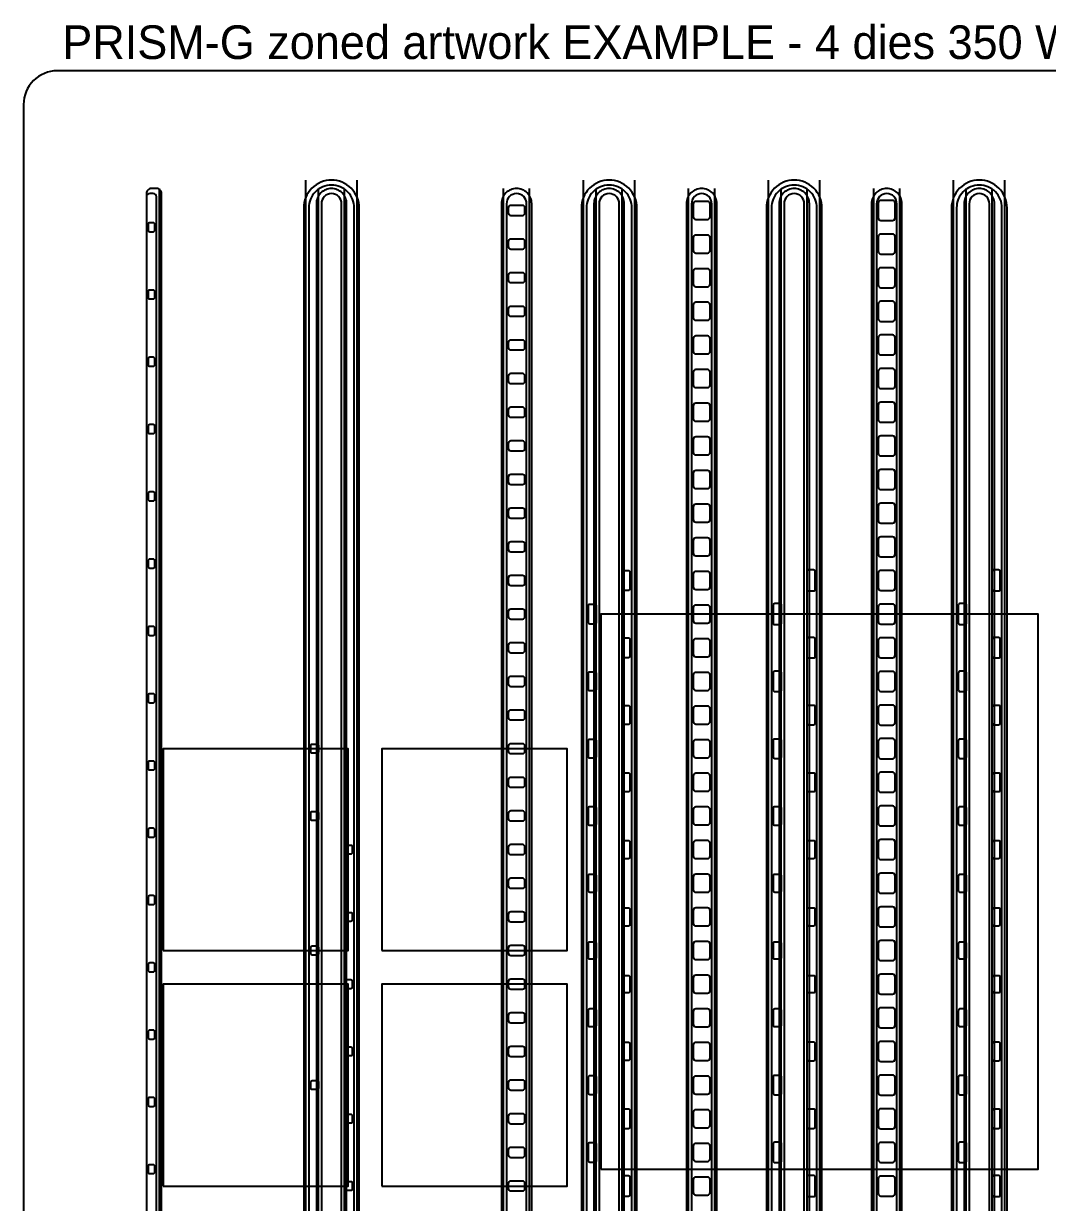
# Model space of a CAD drawing. Header units: millimetres. Extents: x -62 to 62, y -67 to 70.
# Drawn here: x -62.3 to -1.4, y 0 to 70.1 of the extents above; entities that cross this region are included whole.
import ezdxf

# ---------------------------------------------------------------- set-up
doc = ezdxf.new("R2010")
doc.units = ezdxf.units.MM
for name, color, linetype in [('LAND_GROOVE_BOTH_FACES', 2, 'Continuous'), ('LAND_RECESS_TOP', 3, 'Continuous'), ('LAND_WINDOW_THRU', 4, 'Continuous'), ('MASK_NO_FILLER', 30, 'Continuous'), ('OUTLINE_BOTH', 7, 'Continuous'), ('REF', 8, 'Continuous'), ('WEB_ORIFICE_INLET', 1, 'Continuous'), ('WEB_ORIFICE_OUTLET', 5, 'Continuous')]:
    doc.layers.add(name, color=color, linetype=linetype)

msp = doc.modelspace()

# ---------------------------------------------------------------- linework, layer by layer
at = {"layer": 'LAND_GROOVE_BOTH_FACES'}
for p, q in [((-54.225, -60.3), (-54.225, 60.3)), ((-45.525, -60.8), (-45.525, 60.8)), ((-44.775, -60.3), (-44.775, 60.3)), ((-43.225, -60.3), (-43.225, 60.3)), ((-42.475, -60.8), (-42.475, 60.8)), ((-33.775, -60.3), (-33.775, 60.3)), ((-32.225, -60.3), (-32.225, 60.3)), ((-29.025, -60.8), (-29.025, 60.8)), ((-28.275, -60.3), (-28.275, 60.3)), ((-26.725, -60.3), (-26.725, 60.3)), ((-25.975, -60.8), (-25.975, 60.8)), ((-22.775, -60.3), (-22.775, 60.3)), ((-21.225, -60.3), (-21.225, 60.3)), ((-18.025, -60.8), (-18.025, 60.8)), ((-17.275, -60.3), (-17.275, 60.3)), ((-15.725, -60.3), (-15.725, 60.3)), ((-14.975, -60.8), (-14.975, 60.8)), ((-11.775, -60.3), (-11.775, 60.3)), ((-10.225, -60.3), (-10.225, 60.3)), ((-7.025, -60.8), (-7.025, 60.8)), ((-6.275, -60.3), (-6.275, 60.3)), ((-4.725, -60.3), (-4.725, 60.3)), ((-3.975, -60.8), (-3.975, 60.8))]:
    msp.add_line(p, q, dxfattribs=at)
at = {"layer": 'LAND_RECESS_TOP'}
for points in [[(-44, -60.5), (-44, -60.5, 0.414214), (-42.65, -59.15), (-42.65, 59.15, 0.414214), (-44, 60.5), (-44, 60.5, 0.414214), (-45.35, 59.15), (-45.35, -59.15, 0.414214)], [(-27.5, -60.5), (-27.5, -60.5, 0.414214), (-26.15, -59.15), (-26.15, 59.15, 0.414214), (-27.5, 60.5), (-27.5, 60.5, 0.414214), (-28.85, 59.15), (-28.85, -59.15, 0.414214)], [(-16.5, -60.5), (-16.5, -60.5, 0.414214), (-15.15, -59.15), (-15.15, 59.15, 0.414214), (-16.5, 60.5), (-16.5, 60.5, 0.414214), (-17.85, 59.15), (-17.85, -59.15, 0.414214)], [(-5.5, -60.5), (-5.5, -60.5, 0.414214), (-4.15, -59.15), (-4.15, 59.15, 0.414214), (-5.5, 60.5), (-5.5, 60.5, 0.414214), (-6.85, 59.15), (-6.85, -59.15, 0.414214)]]:
    msp.add_lwpolyline(points, format="xyb", close=True, dxfattribs=at)
at = {"layer": 'LAND_WINDOW_THRU'}
for points in [[(-54.8, -60), (-54.6, -60, 0.414214), (-54.4, -59.8), (-54.4, 59.8, 0.414214), (-54.6, 60), (-54.8, 60, 0.414214), (-55, 59.8), (-55, -59.8, 0.414214)], [(-44, -60), (-44, -60, 0.414214), (-43.4, -59.4), (-43.4, 59.4, 0.414214), (-44, 60), (-44, 60, 0.414214), (-44.6, 59.4), (-44.6, -59.4, 0.414214)], [(-33, -60), (-33, -60, 0.414214), (-32.4, -59.4), (-32.4, 59.4, 0.414214), (-33, 60), (-33, 60, 0.414214), (-33.6, 59.4), (-33.6, -59.4, 0.414214)], [(-27.5, -60), (-27.5, -60, 0.414214), (-26.9, -59.4), (-26.9, 59.4, 0.414214), (-27.5, 60), (-27.5, 60, 0.414214), (-28.1, 59.4), (-28.1, -59.4, 0.414214)], [(-22, -60), (-22, -60, 0.414214), (-21.4, -59.4), (-21.4, 59.4, 0.414214), (-22, 60), (-22, 60, 0.414214), (-22.6, 59.4), (-22.6, -59.4, 0.414214)], [(-16.5, -60), (-16.5, -60, 0.414214), (-15.9, -59.4), (-15.9, 59.4, 0.414214), (-16.5, 60), (-16.5, 60, 0.414214), (-17.1, 59.4), (-17.1, -59.4, 0.414214)], [(-11, -60), (-11, -60, 0.414214), (-10.4, -59.4), (-10.4, 59.4, 0.414214), (-11, 60), (-11, 60, 0.414214), (-11.6, 59.4), (-11.6, -59.4, 0.414214)], [(-5.5, -60), (-5.5, -60, 0.414214), (-4.9, -59.4), (-4.9, 59.4, 0.414214), (-5.5, 60), (-5.5, 60, 0.414214), (-6.1, 59.4), (-6.1, -59.4, 0.414214)]]:
    msp.add_lwpolyline(points, format="xyb", close=True, dxfattribs=at)
at = {"layer": 'MASK_NO_FILLER'}
for points in [[(-54.7, -60.3), (-54.4, -60.3, 0.414214), (-54.1, -60), (-54.1, 60, 0.414214), (-54.4, 60.3), (-54.7, 60.3, 0.414214), (-55, 60), (-55, -60, 0.414214)], [(-44, -60.8), (-44, -60.8, 0.414214), (-42.35, -59.15), (-42.35, 59.15, 0.414214), (-44, 60.8), (-44, 60.8, 0.414214), (-45.65, 59.15), (-45.65, -59.15, 0.414214)], [(-44, -60.3), (-44, -60.3, 0.414214), (-43.1, -59.4), (-43.1, 59.4, 0.414214), (-44, 60.3), (-44, 60.3, 0.414214), (-44.9, 59.4), (-44.9, -59.4, 0.414214)], [(-33, -60.3), (-33, -60.3, 0.414214), (-32.1, -59.4), (-32.1, 59.4, 0.414214), (-33, 60.3), (-33, 60.3, 0.414214), (-33.9, 59.4), (-33.9, -59.4, 0.414214)], [(-27.5, -60.8), (-27.5, -60.8, 0.414214), (-25.85, -59.15), (-25.85, 59.15, 0.414214), (-27.5, 60.8), (-27.5, 60.8, 0.414214), (-29.15, 59.15), (-29.15, -59.15, 0.414214)], [(-27.5, -60.3), (-27.5, -60.3, 0.414214), (-26.6, -59.4), (-26.6, 59.4, 0.414214), (-27.5, 60.3), (-27.5, 60.3, 0.414214), (-28.4, 59.4), (-28.4, -59.4, 0.414214)], [(-22, -60.3), (-22, -60.3, 0.414214), (-21.1, -59.4), (-21.1, 59.4, 0.414214), (-22, 60.3), (-22, 60.3, 0.414214), (-22.9, 59.4), (-22.9, -59.4, 0.414214)], [(-16.5, -60.8), (-16.5, -60.8, 0.414214), (-14.85, -59.15), (-14.85, 59.15, 0.414214), (-16.5, 60.8), (-16.5, 60.8, 0.414214), (-18.15, 59.15), (-18.15, -59.15, 0.414214)], [(-16.5, -60.3), (-16.5, -60.3, 0.414214), (-15.6, -59.4), (-15.6, 59.4, 0.414214), (-16.5, 60.3), (-16.5, 60.3, 0.414214), (-17.4, 59.4), (-17.4, -59.4, 0.414214)], [(-11, -60.3), (-11, -60.3, 0.414214), (-10.1, -59.4), (-10.1, 59.4, 0.414214), (-11, 60.3), (-11, 60.3, 0.414214), (-11.9, 59.4), (-11.9, -59.4, 0.414214)], [(-5.5, -60.8), (-5.5, -60.8, 0.414214), (-3.85, -59.15), (-3.85, 59.15, 0.414214), (-5.5, 60.8), (-5.5, 60.8, 0.414214), (-7.15, 59.15), (-7.15, -59.15, 0.414214)], [(-5.5, -60.3), (-5.5, -60.3, 0.414214), (-4.6, -59.4), (-4.6, 59.4, 0.414214), (-5.5, 60.3), (-5.5, 60.3, 0.414214), (-6.4, 59.4), (-6.4, -59.4, 0.414214)]]:
    msp.add_lwpolyline(points, format="xyb", close=True, dxfattribs=at)
at = {"layer": 'OUTLINE_BOTH'}
msp.add_lwpolyline([(-60.3, -67.3), (60.3, -67.3, 0.414214), (62.3, -65.3), (62.3, 65.3, 0.414214), (60.3, 67.3), (-60.3, 67.3, 0.414214), (-62.3, 65.3), (-62.3, -65.3, 0.414214)], format="xyb", close=True, dxfattribs=at)
at = {"layer": 'REF'}
for points in [[(-28, 2), (-2, 2), (-2, 35), (-28, 35)], [(-54, 15), (-43, 15), (-43, 27), (-54, 27)], [(-41, 15), (-30, 15), (-30, 27), (-41, 27)], [(-54, 1), (-43, 1), (-43, 13), (-54, 13)], [(-41, 1), (-30, 1), (-30, 13), (-41, 13)]]:
    msp.add_lwpolyline(points, close=True, dxfattribs=at)
at = {"layer": 'WEB_ORIFICE_INLET'}
for points in [[(-26.65, 36.425), (-26.35, 36.425, 0.414214), (-26.25, 36.525), (-26.25, 37.475, 0.414214), (-26.35, 37.575), (-26.65, 37.575, 0.414214), (-26.75, 37.475), (-26.75, 36.525, 0.414214)], [(-15.65, 36.375), (-15.35, 36.375, 0.414214), (-15.25, 36.475), (-15.25, 37.525, 0.414214), (-15.35, 37.625), (-15.65, 37.625, 0.414214), (-15.75, 37.525), (-15.75, 36.475, 0.414214)], [(-4.65, 36.375), (-4.35, 36.375, 0.414214), (-4.25, 36.475), (-4.25, 37.525, 0.414214), (-4.35, 37.625), (-4.65, 37.625, 0.414214), (-4.75, 37.525), (-4.75, 36.475, 0.414214)], [(-28.65, 34.425), (-28.35, 34.425, 0.414214), (-28.25, 34.525), (-28.25, 35.475, 0.414214), (-28.35, 35.575), (-28.65, 35.575, 0.414214), (-28.75, 35.475), (-28.75, 34.525, 0.414214)], [(-17.65, 34.375), (-17.35, 34.375, 0.414214), (-17.25, 34.475), (-17.25, 35.525, 0.414214), (-17.35, 35.625), (-17.65, 35.625, 0.414214), (-17.75, 35.525), (-17.75, 34.475, 0.414214)], [(-6.65, 34.375), (-6.35, 34.375, 0.414214), (-6.25, 34.475), (-6.25, 35.525, 0.414214), (-6.35, 35.625), (-6.65, 35.625, 0.414214), (-6.75, 35.525), (-6.75, 34.475, 0.414214)], [(-26.65, 32.425), (-26.35, 32.425, 0.414214), (-26.25, 32.525), (-26.25, 33.475, 0.414214), (-26.35, 33.575), (-26.65, 33.575, 0.414214), (-26.75, 33.475), (-26.75, 32.525, 0.414214)], [(-15.65, 32.4), (-15.35, 32.4, 0.414214), (-15.25, 32.5), (-15.25, 33.5, 0.414214), (-15.35, 33.6), (-15.65, 33.6, 0.414214), (-15.75, 33.5), (-15.75, 32.5, 0.414214)], [(-4.65, 32.4), (-4.35, 32.4, 0.414214), (-4.25, 32.5), (-4.25, 33.5, 0.414214), (-4.35, 33.6), (-4.65, 33.6, 0.414214), (-4.75, 33.5), (-4.75, 32.5, 0.414214)], [(-28.65, 30.45), (-28.35, 30.45, 0.414214), (-28.25, 30.55), (-28.25, 31.45, 0.414214), (-28.35, 31.55), (-28.65, 31.55, 0.414214), (-28.75, 31.45), (-28.75, 30.55, 0.414214)], [(-17.65, 30.4), (-17.35, 30.4, 0.414214), (-17.25, 30.5), (-17.25, 31.5, 0.414214), (-17.35, 31.6), (-17.65, 31.6, 0.414214), (-17.75, 31.5), (-17.75, 30.5, 0.414214)], [(-6.65, 30.4), (-6.35, 30.4, 0.414214), (-6.25, 30.5), (-6.25, 31.5, 0.414214), (-6.35, 31.6), (-6.65, 31.6, 0.414214), (-6.75, 31.5), (-6.75, 30.5, 0.414214)], [(-26.65, 28.45), (-26.35, 28.45, 0.414214), (-26.25, 28.55), (-26.25, 29.45, 0.414214), (-26.35, 29.55), (-26.65, 29.55, 0.414214), (-26.75, 29.45), (-26.75, 28.55, 0.414214)], [(-15.65, 28.425), (-15.35, 28.425, 0.414214), (-15.25, 28.525), (-15.25, 29.475, 0.414214), (-15.35, 29.575), (-15.65, 29.575, 0.414214), (-15.75, 29.475), (-15.75, 28.525, 0.414214)], [(-4.65, 28.425), (-4.35, 28.425, 0.414214), (-4.25, 28.525), (-4.25, 29.475, 0.414214), (-4.35, 29.575), (-4.65, 29.575, 0.414214), (-4.75, 29.475), (-4.75, 28.525, 0.414214)], [(-28.65, 26.45), (-28.35, 26.45, 0.414214), (-28.25, 26.55), (-28.25, 27.45, 0.414214), (-28.35, 27.55), (-28.65, 27.55, 0.414214), (-28.75, 27.45), (-28.75, 26.55, 0.414214)], [(-17.65, 26.425), (-17.35, 26.425, 0.414214), (-17.25, 26.525), (-17.25, 27.475, 0.414214), (-17.35, 27.575), (-17.65, 27.575, 0.414214), (-17.75, 27.475), (-17.75, 26.525, 0.414214)], [(-6.65, 26.425), (-6.35, 26.425, 0.414214), (-6.25, 26.525), (-6.25, 27.475, 0.414214), (-6.35, 27.575), (-6.65, 27.575, 0.414214), (-6.75, 27.475), (-6.75, 26.525, 0.414214)], [(-45.15, 26.75), (-44.85, 26.75, 0.414214), (-44.75, 26.85), (-44.75, 27.15, 0.414214), (-44.85, 27.25), (-45.15, 27.25, 0.414214), (-45.25, 27.15), (-45.25, 26.85, 0.414214)], [(-26.65, 24.45), (-26.35, 24.45, 0.414214), (-26.25, 24.55), (-26.25, 25.45, 0.414214), (-26.35, 25.55), (-26.65, 25.55, 0.414214), (-26.75, 25.45), (-26.75, 24.55, 0.414214)], [(-15.65, 24.45), (-15.35, 24.45, 0.414214), (-15.25, 24.55), (-15.25, 25.45, 0.414214), (-15.35, 25.55), (-15.65, 25.55, 0.414214), (-15.75, 25.45), (-15.75, 24.55, 0.414214)], [(-4.65, 24.45), (-4.35, 24.45, 0.414214), (-4.25, 24.55), (-4.25, 25.45, 0.414214), (-4.35, 25.55), (-4.65, 25.55, 0.414214), (-4.75, 25.45), (-4.75, 24.55, 0.414214)], [(-45.15, 22.75), (-44.85, 22.75, 0.414214), (-44.75, 22.85), (-44.75, 23.15, 0.414214), (-44.85, 23.25), (-45.15, 23.25, 0.414214), (-45.25, 23.15), (-45.25, 22.85, 0.414214)], [(-28.65, 22.45), (-28.35, 22.45, 0.414214), (-28.25, 22.55), (-28.25, 23.45, 0.414214), (-28.35, 23.55), (-28.65, 23.55, 0.414214), (-28.75, 23.45), (-28.75, 22.55, 0.414214)], [(-17.65, 22.45), (-17.35, 22.45, 0.414214), (-17.25, 22.55), (-17.25, 23.45, 0.414214), (-17.35, 23.55), (-17.65, 23.55, 0.414214), (-17.75, 23.45), (-17.75, 22.55, 0.414214)], [(-6.65, 22.45), (-6.35, 22.45, 0.414214), (-6.25, 22.55), (-6.25, 23.45, 0.414214), (-6.35, 23.55), (-6.65, 23.55, 0.414214), (-6.75, 23.45), (-6.75, 22.55, 0.414214)], [(-43.15, 20.75), (-42.85, 20.75, 0.414214), (-42.75, 20.85), (-42.75, 21.15, 0.414214), (-42.85, 21.25), (-43.15, 21.25, 0.414214), (-43.25, 21.15), (-43.25, 20.85, 0.414214)], [(-26.65, 20.475), (-26.35, 20.475, 0.414214), (-26.25, 20.575), (-26.25, 21.425, 0.414214), (-26.35, 21.525), (-26.65, 21.525, 0.414214), (-26.75, 21.425), (-26.75, 20.575, 0.414214)], [(-15.65, 20.475), (-15.35, 20.475, 0.414214), (-15.25, 20.575), (-15.25, 21.425, 0.414214), (-15.35, 21.525), (-15.65, 21.525, 0.414214), (-15.75, 21.425), (-15.75, 20.575, 0.414214)], [(-4.65, 20.475), (-4.35, 20.475, 0.414214), (-4.25, 20.575), (-4.25, 21.425, 0.414214), (-4.35, 21.525), (-4.65, 21.525, 0.414214), (-4.75, 21.425), (-4.75, 20.575, 0.414214)], [(-28.65, 18.475), (-28.35, 18.475, 0.414214), (-28.25, 18.575), (-28.25, 19.425, 0.414214), (-28.35, 19.525), (-28.65, 19.525, 0.414214), (-28.75, 19.425), (-28.75, 18.575, 0.414214)], [(-17.65, 18.475), (-17.35, 18.475, 0.414214), (-17.25, 18.575), (-17.25, 19.425, 0.414214), (-17.35, 19.525), (-17.65, 19.525, 0.414214), (-17.75, 19.425), (-17.75, 18.575, 0.414214)], [(-6.65, 18.475), (-6.35, 18.475, 0.414214), (-6.25, 18.575), (-6.25, 19.425, 0.414214), (-6.35, 19.525), (-6.65, 19.525, 0.414214), (-6.75, 19.425), (-6.75, 18.575, 0.414214)], [(-26.65, 16.475), (-26.35, 16.475, 0.414214), (-26.25, 16.575), (-26.25, 17.425, 0.414214), (-26.35, 17.525), (-26.65, 17.525, 0.414214), (-26.75, 17.425), (-26.75, 16.575, 0.414214)], [(-15.65, 16.475), (-15.35, 16.475, 0.414214), (-15.25, 16.575), (-15.25, 17.425, 0.414214), (-15.35, 17.525), (-15.65, 17.525, 0.414214), (-15.75, 17.425), (-15.75, 16.575, 0.414214)], [(-4.65, 16.475), (-4.35, 16.475, 0.414214), (-4.25, 16.575), (-4.25, 17.425, 0.414214), (-4.35, 17.525), (-4.65, 17.525, 0.414214), (-4.75, 17.425), (-4.75, 16.575, 0.414214)], [(-43.15, 16.75), (-42.85, 16.75, 0.414214), (-42.75, 16.85), (-42.75, 17.15, 0.414214), (-42.85, 17.25), (-43.15, 17.25, 0.414214), (-43.25, 17.15), (-43.25, 16.85, 0.414214)], [(-28.65, 14.5), (-28.35, 14.5, 0.414214), (-28.25, 14.6), (-28.25, 15.4, 0.414214), (-28.35, 15.5), (-28.65, 15.5, 0.414214), (-28.75, 15.4), (-28.75, 14.6, 0.414214)], [(-17.65, 14.5), (-17.35, 14.5, 0.414214), (-17.25, 14.6), (-17.25, 15.4, 0.414214), (-17.35, 15.5), (-17.65, 15.5, 0.414214), (-17.75, 15.4), (-17.75, 14.6, 0.414214)], [(-6.65, 14.5), (-6.35, 14.5, 0.414214), (-6.25, 14.6), (-6.25, 15.4, 0.414214), (-6.35, 15.5), (-6.65, 15.5, 0.414214), (-6.75, 15.4), (-6.75, 14.6, 0.414214)], [(-45.15, 14.75), (-44.85, 14.75, 0.414214), (-44.75, 14.85), (-44.75, 15.15, 0.414214), (-44.85, 15.25), (-45.15, 15.25, 0.414214), (-45.25, 15.15), (-45.25, 14.85, 0.414214)], [(-26.65, 12.5), (-26.35, 12.5, 0.414214), (-26.25, 12.6), (-26.25, 13.4, 0.414214), (-26.35, 13.5), (-26.65, 13.5, 0.414214), (-26.75, 13.4), (-26.75, 12.6, 0.414214)], [(-15.65, 12.5), (-15.35, 12.5, 0.414214), (-15.25, 12.6), (-15.25, 13.4, 0.414214), (-15.35, 13.5), (-15.65, 13.5, 0.414214), (-15.75, 13.4), (-15.75, 12.6, 0.414214)], [(-4.65, 12.5), (-4.35, 12.5, 0.414214), (-4.25, 12.6), (-4.25, 13.4, 0.414214), (-4.35, 13.5), (-4.65, 13.5, 0.414214), (-4.75, 13.4), (-4.75, 12.6, 0.414214)], [(-43.15, 12.75), (-42.85, 12.75, 0.414214), (-42.75, 12.85), (-42.75, 13.15, 0.414214), (-42.85, 13.25), (-43.15, 13.25, 0.414214), (-43.25, 13.15), (-43.25, 12.85, 0.414214)], [(-28.65, 10.475), (-28.35, 10.475, 0.414214), (-28.25, 10.575), (-28.25, 11.425, 0.414214), (-28.35, 11.525), (-28.65, 11.525, 0.414214), (-28.75, 11.425), (-28.75, 10.575, 0.414214)], [(-17.65, 10.475), (-17.35, 10.475, 0.414214), (-17.25, 10.575), (-17.25, 11.425, 0.414214), (-17.35, 11.525), (-17.65, 11.525, 0.414214), (-17.75, 11.425), (-17.75, 10.575, 0.414214)], [(-6.65, 10.475), (-6.35, 10.475, 0.414214), (-6.25, 10.575), (-6.25, 11.425, 0.414214), (-6.35, 11.525), (-6.65, 11.525, 0.414214), (-6.75, 11.425), (-6.75, 10.575, 0.414214)], [(-43.15, 8.75), (-42.85, 8.75, 0.414214), (-42.75, 8.85), (-42.75, 9.15, 0.414214), (-42.85, 9.25), (-43.15, 9.25, 0.414214), (-43.25, 9.15), (-43.25, 8.85, 0.414214)], [(-26.65, 8.475), (-26.35, 8.475, 0.414214), (-26.25, 8.575), (-26.25, 9.425, 0.414214), (-26.35, 9.525), (-26.65, 9.525, 0.414214), (-26.75, 9.425), (-26.75, 8.575, 0.414214)], [(-15.65, 8.45), (-15.35, 8.45, 0.414214), (-15.25, 8.55), (-15.25, 9.45, 0.414214), (-15.35, 9.55), (-15.65, 9.55, 0.414214), (-15.75, 9.45), (-15.75, 8.55, 0.414214)], [(-4.65, 8.45), (-4.35, 8.45, 0.414214), (-4.25, 8.55), (-4.25, 9.45, 0.414214), (-4.35, 9.55), (-4.65, 9.55, 0.414214), (-4.75, 9.45), (-4.75, 8.55, 0.414214)], [(-45.15, 6.75), (-44.85, 6.75, 0.414214), (-44.75, 6.85), (-44.75, 7.15, 0.414214), (-44.85, 7.25), (-45.15, 7.25, 0.414214), (-45.25, 7.15), (-45.25, 6.85, 0.414214)], [(-28.65, 6.45), (-28.35, 6.45, 0.414214), (-28.25, 6.55), (-28.25, 7.45, 0.414214), (-28.35, 7.55), (-28.65, 7.55, 0.414214), (-28.75, 7.45), (-28.75, 6.55, 0.414214)], [(-17.65, 6.425), (-17.35, 6.425, 0.414214), (-17.25, 6.525), (-17.25, 7.475, 0.414214), (-17.35, 7.575), (-17.65, 7.575, 0.414214), (-17.75, 7.475), (-17.75, 6.525, 0.414214)], [(-6.65, 6.425), (-6.35, 6.425, 0.414214), (-6.25, 6.525), (-6.25, 7.475, 0.414214), (-6.35, 7.575), (-6.65, 7.575, 0.414214), (-6.75, 7.475), (-6.75, 6.525, 0.414214)], [(-43.15, 4.75), (-42.85, 4.75, 0.414214), (-42.75, 4.85), (-42.75, 5.15, 0.414214), (-42.85, 5.25), (-43.15, 5.25, 0.414214), (-43.25, 5.15), (-43.25, 4.85, 0.414214)], [(-26.65, 4.425), (-26.35, 4.425, 0.414214), (-26.25, 4.525), (-26.25, 5.475, 0.414214), (-26.35, 5.575), (-26.65, 5.575, 0.414214), (-26.75, 5.475), (-26.75, 4.525, 0.414214)], [(-15.65, 4.425), (-15.35, 4.425, 0.414214), (-15.25, 4.525), (-15.25, 5.475, 0.414214), (-15.35, 5.575), (-15.65, 5.575, 0.414214), (-15.75, 5.475), (-15.75, 4.525, 0.414214)], [(-4.65, 4.425), (-4.35, 4.425, 0.414214), (-4.25, 4.525), (-4.25, 5.475, 0.414214), (-4.35, 5.575), (-4.65, 5.575, 0.414214), (-4.75, 5.475), (-4.75, 4.525, 0.414214)], [(-28.65, 2.425), (-28.35, 2.425, 0.414214), (-28.25, 2.525), (-28.25, 3.475, 0.414214), (-28.35, 3.575), (-28.65, 3.575, 0.414214), (-28.75, 3.475), (-28.75, 2.525, 0.414214)], [(-17.65, 2.4), (-17.35, 2.4, 0.414214), (-17.25, 2.5), (-17.25, 3.5, 0.414214), (-17.35, 3.6), (-17.65, 3.6, 0.414214), (-17.75, 3.5), (-17.75, 2.5, 0.414214)], [(-6.65, 2.4), (-6.35, 2.4, 0.414214), (-6.25, 2.5), (-6.25, 3.5, 0.414214), (-6.35, 3.6), (-6.65, 3.6, 0.414214), (-6.75, 3.5), (-6.75, 2.5, 0.414214)], [(-26.65, 0.4), (-26.35, 0.4, 0.414214), (-26.25, 0.5), (-26.25, 1.5, 0.414214), (-26.35, 1.6), (-26.65, 1.6, 0.414214), (-26.75, 1.5), (-26.75, 0.5, 0.414214)], [(-15.65, 0.375), (-15.35, 0.375, 0.414214), (-15.25, 0.475), (-15.25, 1.525, 0.414214), (-15.35, 1.625), (-15.65, 1.625, 0.414214), (-15.75, 1.525), (-15.75, 0.475, 0.414214)], [(-4.65, 0.375), (-4.35, 0.375, 0.414214), (-4.25, 0.475), (-4.25, 1.525, 0.414214), (-4.35, 1.625), (-4.65, 1.625, 0.414214), (-4.75, 1.525), (-4.75, 0.475, 0.414214)], [(-43.15, 0.75), (-42.85, 0.75, 0.414214), (-42.75, 0.85), (-42.75, 1.15, 0.414214), (-42.85, 1.25), (-43.15, 1.25, 0.414214), (-43.25, 1.15), (-43.25, 0.85, 0.414214)]]:
    msp.add_lwpolyline(points, format="xyb", close=True, dxfattribs=at)
at = {"layer": 'WEB_ORIFICE_OUTLET'}
for points in [[(-11.35, 58.405), (-10.65, 58.405, 0.414214), (-10.5, 58.555), (-10.5, 59.445, 0.414214), (-10.65, 59.595), (-11.35, 59.595, 0.414214), (-11.5, 59.445), (-11.5, 58.555, 0.414214)], [(-33.35, 58.705), (-32.65, 58.705, 0.414214), (-32.5, 58.855), (-32.5, 59.145, 0.414214), (-32.65, 59.295), (-33.35, 59.295, 0.414214), (-33.5, 59.145), (-33.5, 58.855, 0.414214)], [(-22.35, 58.465), (-21.65, 58.465, 0.414214), (-21.5, 58.615), (-21.5, 59.385, 0.414214), (-21.65, 59.535), (-22.35, 59.535, 0.414214), (-22.5, 59.385), (-22.5, 58.615, 0.414214)], [(-54.8, 57.735), (-54.6, 57.735, 0.414214), (-54.5, 57.835), (-54.5, 58.165, 0.414214), (-54.6, 58.265), (-54.8, 58.265, 0.414214), (-54.9, 58.165), (-54.9, 57.835, 0.414214)], [(-22.35, 56.465), (-21.65, 56.465, 0.414214), (-21.5, 56.615), (-21.5, 57.385, 0.414214), (-21.65, 57.535), (-22.35, 57.535, 0.414214), (-22.5, 57.385), (-22.5, 56.615, 0.414214)], [(-11.35, 56.405), (-10.65, 56.405, 0.414214), (-10.5, 56.555), (-10.5, 57.445, 0.414214), (-10.65, 57.595), (-11.35, 57.595, 0.414214), (-11.5, 57.445), (-11.5, 56.555, 0.414214)], [(-33.35, 56.705), (-32.65, 56.705, 0.414214), (-32.5, 56.855), (-32.5, 57.145, 0.414214), (-32.65, 57.295), (-33.35, 57.295, 0.414214), (-33.5, 57.145), (-33.5, 56.855, 0.414214)], [(-22.35, 54.465), (-21.65, 54.465, 0.414214), (-21.5, 54.615), (-21.5, 55.385, 0.414214), (-21.65, 55.535), (-22.35, 55.535, 0.414214), (-22.5, 55.385), (-22.5, 54.615, 0.414214)], [(-11.35, 54.405), (-10.65, 54.405, 0.414214), (-10.5, 54.555), (-10.5, 55.445, 0.414214), (-10.65, 55.595), (-11.35, 55.595, 0.414214), (-11.5, 55.445), (-11.5, 54.555, 0.414214)], [(-33.35, 54.705), (-32.65, 54.705, 0.414214), (-32.5, 54.855), (-32.5, 55.145, 0.414214), (-32.65, 55.295), (-33.35, 55.295, 0.414214), (-33.5, 55.145), (-33.5, 54.855, 0.414214)], [(-54.8, 53.735), (-54.6, 53.735, 0.414214), (-54.5, 53.835), (-54.5, 54.165, 0.414214), (-54.6, 54.265), (-54.8, 54.265, 0.414214), (-54.9, 54.165), (-54.9, 53.835, 0.414214)], [(-33.35, 52.705), (-32.65, 52.705, 0.414214), (-32.5, 52.855), (-32.5, 53.145, 0.414214), (-32.65, 53.295), (-33.35, 53.295, 0.414214), (-33.5, 53.145), (-33.5, 52.855, 0.414214)], [(-22.35, 52.465), (-21.65, 52.465, 0.414214), (-21.5, 52.615), (-21.5, 53.385, 0.414214), (-21.65, 53.535), (-22.35, 53.535, 0.414214), (-22.5, 53.385), (-22.5, 52.615, 0.414214)], [(-11.35, 52.405), (-10.65, 52.405, 0.414214), (-10.5, 52.555), (-10.5, 53.445, 0.414214), (-10.65, 53.595), (-11.35, 53.595, 0.414214), (-11.5, 53.445), (-11.5, 52.555, 0.414214)], [(-33.35, 50.705), (-32.65, 50.705, 0.414214), (-32.5, 50.855), (-32.5, 51.145, 0.414214), (-32.65, 51.295), (-33.35, 51.295, 0.414214), (-33.5, 51.145), (-33.5, 50.855, 0.414214)], [(-22.35, 50.465), (-21.65, 50.465, 0.414214), (-21.5, 50.615), (-21.5, 51.385, 0.414214), (-21.65, 51.535), (-22.35, 51.535, 0.414214), (-22.5, 51.385), (-22.5, 50.615, 0.414214)], [(-11.35, 50.405), (-10.65, 50.405, 0.414214), (-10.5, 50.555), (-10.5, 51.445, 0.414214), (-10.65, 51.595), (-11.35, 51.595, 0.414214), (-11.5, 51.445), (-11.5, 50.555, 0.414214)], [(-54.8, 49.735), (-54.6, 49.735, 0.414214), (-54.5, 49.835), (-54.5, 50.165, 0.414214), (-54.6, 50.265), (-54.8, 50.265, 0.414214), (-54.9, 50.165), (-54.9, 49.835, 0.414214)], [(-33.35, 48.705), (-32.65, 48.705, 0.414214), (-32.5, 48.855), (-32.5, 49.145, 0.414214), (-32.65, 49.295), (-33.35, 49.295, 0.414214), (-33.5, 49.145), (-33.5, 48.855, 0.414214)], [(-22.35, 48.465), (-21.65, 48.465, 0.414214), (-21.5, 48.615), (-21.5, 49.385, 0.414214), (-21.65, 49.535), (-22.35, 49.535, 0.414214), (-22.5, 49.385), (-22.5, 48.615, 0.414214)], [(-11.35, 48.405), (-10.65, 48.405, 0.414214), (-10.5, 48.555), (-10.5, 49.445, 0.414214), (-10.65, 49.595), (-11.35, 49.595, 0.414214), (-11.5, 49.445), (-11.5, 48.555, 0.414214)], [(-33.35, 46.705), (-32.65, 46.705, 0.414214), (-32.5, 46.855), (-32.5, 47.145, 0.414214), (-32.65, 47.295), (-33.35, 47.295, 0.414214), (-33.5, 47.145), (-33.5, 46.855, 0.414214)], [(-22.35, 46.465), (-21.65, 46.465, 0.414214), (-21.5, 46.615), (-21.5, 47.385, 0.414214), (-21.65, 47.535), (-22.35, 47.535, 0.414214), (-22.5, 47.385), (-22.5, 46.615, 0.414214)], [(-11.35, 46.405), (-10.65, 46.405, 0.414214), (-10.5, 46.555), (-10.5, 47.445, 0.414214), (-10.65, 47.595), (-11.35, 47.595, 0.414214), (-11.5, 47.445), (-11.5, 46.555, 0.414214)], [(-54.8, 45.735), (-54.6, 45.735, 0.414214), (-54.5, 45.835), (-54.5, 46.165, 0.414214), (-54.6, 46.265), (-54.8, 46.265, 0.414214), (-54.9, 46.165), (-54.9, 45.835, 0.414214)], [(-11.35, 44.405), (-10.65, 44.405, 0.414214), (-10.5, 44.555), (-10.5, 45.445, 0.414214), (-10.65, 45.595), (-11.35, 45.595, 0.414214), (-11.5, 45.445), (-11.5, 44.555, 0.414214)], [(-33.35, 44.705), (-32.65, 44.705, 0.414214), (-32.5, 44.855), (-32.5, 45.145, 0.414214), (-32.65, 45.295), (-33.35, 45.295, 0.414214), (-33.5, 45.145), (-33.5, 44.855, 0.414214)], [(-22.35, 44.465), (-21.65, 44.465, 0.414214), (-21.5, 44.615), (-21.5, 45.385, 0.414214), (-21.65, 45.535), (-22.35, 45.535, 0.414214), (-22.5, 45.385), (-22.5, 44.615, 0.414214)], [(-22.35, 42.465), (-21.65, 42.465, 0.414214), (-21.5, 42.615), (-21.5, 43.385, 0.414214), (-21.65, 43.535), (-22.35, 43.535, 0.414214), (-22.5, 43.385), (-22.5, 42.615, 0.414214)], [(-11.35, 42.405), (-10.65, 42.405, 0.414214), (-10.5, 42.555), (-10.5, 43.445, 0.414214), (-10.65, 43.595), (-11.35, 43.595, 0.414214), (-11.5, 43.445), (-11.5, 42.555, 0.414214)], [(-33.35, 42.705), (-32.65, 42.705, 0.414214), (-32.5, 42.855), (-32.5, 43.145, 0.414214), (-32.65, 43.295), (-33.35, 43.295, 0.414214), (-33.5, 43.145), (-33.5, 42.855, 0.414214)], [(-54.8, 41.735), (-54.6, 41.735, 0.414214), (-54.5, 41.835), (-54.5, 42.165, 0.414214), (-54.6, 42.265), (-54.8, 42.265, 0.414214), (-54.9, 42.165), (-54.9, 41.835, 0.414214)], [(-22.35, 40.465), (-21.65, 40.465, 0.414214), (-21.5, 40.615), (-21.5, 41.385, 0.414214), (-21.65, 41.535), (-22.35, 41.535, 0.414214), (-22.5, 41.385), (-22.5, 40.615, 0.414214)], [(-11.35, 40.405), (-10.65, 40.405, 0.414214), (-10.5, 40.555), (-10.5, 41.445, 0.414214), (-10.65, 41.595), (-11.35, 41.595, 0.414214), (-11.5, 41.445), (-11.5, 40.555, 0.414214)], [(-33.35, 40.705), (-32.65, 40.705, 0.414214), (-32.5, 40.855), (-32.5, 41.145, 0.414214), (-32.65, 41.295), (-33.35, 41.295, 0.414214), (-33.5, 41.145), (-33.5, 40.855, 0.414214)], [(-33.35, 38.705), (-32.65, 38.705, 0.414214), (-32.5, 38.855), (-32.5, 39.145, 0.414214), (-32.65, 39.295), (-33.35, 39.295, 0.414214), (-33.5, 39.145), (-33.5, 38.855, 0.414214)], [(-22.35, 38.465), (-21.65, 38.465, 0.414214), (-21.5, 38.615), (-21.5, 39.385, 0.414214), (-21.65, 39.535), (-22.35, 39.535, 0.414214), (-22.5, 39.385), (-22.5, 38.615, 0.414214)], [(-11.35, 38.405), (-10.65, 38.405, 0.414214), (-10.5, 38.555), (-10.5, 39.445, 0.414214), (-10.65, 39.595), (-11.35, 39.595, 0.414214), (-11.5, 39.445), (-11.5, 38.555, 0.414214)], [(-54.8, 37.735), (-54.6, 37.735, 0.414214), (-54.5, 37.835), (-54.5, 38.165, 0.414214), (-54.6, 38.265), (-54.8, 38.265, 0.414214), (-54.9, 38.165), (-54.9, 37.835, 0.414214)], [(-33.35, 36.705), (-32.65, 36.705, 0.414214), (-32.5, 36.855), (-32.5, 37.145, 0.414214), (-32.65, 37.295), (-33.35, 37.295, 0.414214), (-33.5, 37.145), (-33.5, 36.855, 0.414214)], [(-22.35, 36.465), (-21.65, 36.465, 0.414214), (-21.5, 36.615), (-21.5, 37.385, 0.414214), (-21.65, 37.535), (-22.35, 37.535, 0.414214), (-22.5, 37.385), (-22.5, 36.615, 0.414214)], [(-11.35, 36.405), (-10.65, 36.405, 0.414214), (-10.5, 36.555), (-10.5, 37.445, 0.414214), (-10.65, 37.595), (-11.35, 37.595, 0.414214), (-11.5, 37.445), (-11.5, 36.555, 0.414214)], [(-33.35, 34.705), (-32.65, 34.705, 0.414214), (-32.5, 34.855), (-32.5, 35.145, 0.414214), (-32.65, 35.295), (-33.35, 35.295, 0.414214), (-33.5, 35.145), (-33.5, 34.855, 0.414214)], [(-22.35, 34.465), (-21.65, 34.465, 0.414214), (-21.5, 34.615), (-21.5, 35.385, 0.414214), (-21.65, 35.535), (-22.35, 35.535, 0.414214), (-22.5, 35.385), (-22.5, 34.615, 0.414214)], [(-11.35, 34.405), (-10.65, 34.405, 0.414214), (-10.5, 34.555), (-10.5, 35.445, 0.414214), (-10.65, 35.595), (-11.35, 35.595, 0.414214), (-11.5, 35.445), (-11.5, 34.555, 0.414214)], [(-54.8, 33.735), (-54.6, 33.735, 0.414214), (-54.5, 33.835), (-54.5, 34.165, 0.414214), (-54.6, 34.265), (-54.8, 34.265, 0.414214), (-54.9, 34.165), (-54.9, 33.835, 0.414214)], [(-33.35, 32.705), (-32.65, 32.705, 0.414214), (-32.5, 32.855), (-32.5, 33.145, 0.414214), (-32.65, 33.295), (-33.35, 33.295, 0.414214), (-33.5, 33.145), (-33.5, 32.855, 0.414214)], [(-22.35, 32.465), (-21.65, 32.465, 0.414214), (-21.5, 32.615), (-21.5, 33.385, 0.414214), (-21.65, 33.535), (-22.35, 33.535, 0.414214), (-22.5, 33.385), (-22.5, 32.615, 0.414214)], [(-11.35, 32.405), (-10.65, 32.405, 0.414214), (-10.5, 32.555), (-10.5, 33.445, 0.414214), (-10.65, 33.595), (-11.35, 33.595, 0.414214), (-11.5, 33.445), (-11.5, 32.555, 0.414214)], [(-11.35, 30.405), (-10.65, 30.405, 0.414214), (-10.5, 30.555), (-10.5, 31.445, 0.414214), (-10.65, 31.595), (-11.35, 31.595, 0.414214), (-11.5, 31.445), (-11.5, 30.555, 0.414214)], [(-33.35, 30.705), (-32.65, 30.705, 0.414214), (-32.5, 30.855), (-32.5, 31.145, 0.414214), (-32.65, 31.295), (-33.35, 31.295, 0.414214), (-33.5, 31.145), (-33.5, 30.855, 0.414214)], [(-22.35, 30.465), (-21.65, 30.465, 0.414214), (-21.5, 30.615), (-21.5, 31.385, 0.414214), (-21.65, 31.535), (-22.35, 31.535, 0.414214), (-22.5, 31.385), (-22.5, 30.615, 0.414214)], [(-54.8, 29.735), (-54.6, 29.735, 0.414214), (-54.5, 29.835), (-54.5, 30.165, 0.414214), (-54.6, 30.265), (-54.8, 30.265, 0.414214), (-54.9, 30.165), (-54.9, 29.835, 0.414214)], [(-22.35, 28.465), (-21.65, 28.465, 0.414214), (-21.5, 28.615), (-21.5, 29.385, 0.414214), (-21.65, 29.535), (-22.35, 29.535, 0.414214), (-22.5, 29.385), (-22.5, 28.615, 0.414214)], [(-11.35, 28.405), (-10.65, 28.405, 0.414214), (-10.5, 28.555), (-10.5, 29.445, 0.414214), (-10.65, 29.595), (-11.35, 29.595, 0.414214), (-11.5, 29.445), (-11.5, 28.555, 0.414214)], [(-33.35, 28.705), (-32.65, 28.705, 0.414214), (-32.5, 28.855), (-32.5, 29.145, 0.414214), (-32.65, 29.295), (-33.35, 29.295, 0.414214), (-33.5, 29.145), (-33.5, 28.855, 0.414214)], [(-22.35, 26.465), (-21.65, 26.465, 0.414214), (-21.5, 26.615), (-21.5, 27.385, 0.414214), (-21.65, 27.535), (-22.35, 27.535, 0.414214), (-22.5, 27.385), (-22.5, 26.615, 0.414214)], [(-11.35, 26.405), (-10.65, 26.405, 0.414214), (-10.5, 26.555), (-10.5, 27.445, 0.414214), (-10.65, 27.595), (-11.35, 27.595, 0.414214), (-11.5, 27.445), (-11.5, 26.555, 0.414214)], [(-33.35, 26.705), (-32.65, 26.705, 0.414214), (-32.5, 26.855), (-32.5, 27.145, 0.414214), (-32.65, 27.295), (-33.35, 27.295, 0.414214), (-33.5, 27.145), (-33.5, 26.855, 0.414214)], [(-54.8, 25.735), (-54.6, 25.735, 0.414214), (-54.5, 25.835), (-54.5, 26.165, 0.414214), (-54.6, 26.265), (-54.8, 26.265, 0.414214), (-54.9, 26.165), (-54.9, 25.835, 0.414214)], [(-33.35, 24.705), (-32.65, 24.705, 0.414214), (-32.5, 24.855), (-32.5, 25.145, 0.414214), (-32.65, 25.295), (-33.35, 25.295, 0.414214), (-33.5, 25.145), (-33.5, 24.855, 0.414214)], [(-22.35, 24.465), (-21.65, 24.465, 0.414214), (-21.5, 24.615), (-21.5, 25.385, 0.414214), (-21.65, 25.535), (-22.35, 25.535, 0.414214), (-22.5, 25.385), (-22.5, 24.615, 0.414214)], [(-11.35, 24.405), (-10.65, 24.405, 0.414214), (-10.5, 24.555), (-10.5, 25.445, 0.414214), (-10.65, 25.595), (-11.35, 25.595, 0.414214), (-11.5, 25.445), (-11.5, 24.555, 0.414214)], [(-33.35, 22.705), (-32.65, 22.705, 0.414214), (-32.5, 22.855), (-32.5, 23.145, 0.414214), (-32.65, 23.295), (-33.35, 23.295, 0.414214), (-33.5, 23.145), (-33.5, 22.855, 0.414214)], [(-22.35, 22.465), (-21.65, 22.465, 0.414214), (-21.5, 22.615), (-21.5, 23.385, 0.414214), (-21.65, 23.535), (-22.35, 23.535, 0.414214), (-22.5, 23.385), (-22.5, 22.615, 0.414214)], [(-11.35, 22.405), (-10.65, 22.405, 0.414214), (-10.5, 22.555), (-10.5, 23.445, 0.414214), (-10.65, 23.595), (-11.35, 23.595, 0.414214), (-11.5, 23.445), (-11.5, 22.555, 0.414214)], [(-54.8, 21.735), (-54.6, 21.735, 0.414214), (-54.5, 21.835), (-54.5, 22.165, 0.414214), (-54.6, 22.265), (-54.8, 22.265, 0.414214), (-54.9, 22.165), (-54.9, 21.835, 0.414214)], [(-33.35, 20.705), (-32.65, 20.705, 0.414214), (-32.5, 20.855), (-32.5, 21.145, 0.414214), (-32.65, 21.295), (-33.35, 21.295, 0.414214), (-33.5, 21.145), (-33.5, 20.855, 0.414214)], [(-22.35, 20.465), (-21.65, 20.465, 0.414214), (-21.5, 20.615), (-21.5, 21.385, 0.414214), (-21.65, 21.535), (-22.35, 21.535, 0.414214), (-22.5, 21.385), (-22.5, 20.615, 0.414214)], [(-11.35, 20.405), (-10.65, 20.405, 0.414214), (-10.5, 20.555), (-10.5, 21.445, 0.414214), (-10.65, 21.595), (-11.35, 21.595, 0.414214), (-11.5, 21.445), (-11.5, 20.555, 0.414214)], [(-33.35, 18.705), (-32.65, 18.705, 0.414214), (-32.5, 18.855), (-32.5, 19.145, 0.414214), (-32.65, 19.295), (-33.35, 19.295, 0.414214), (-33.5, 19.145), (-33.5, 18.855, 0.414214)], [(-22.35, 18.465), (-21.65, 18.465, 0.414214), (-21.5, 18.615), (-21.5, 19.385, 0.414214), (-21.65, 19.535), (-22.35, 19.535, 0.414214), (-22.5, 19.385), (-22.5, 18.615, 0.414214)], [(-11.35, 18.405), (-10.65, 18.405, 0.414214), (-10.5, 18.555), (-10.5, 19.445, 0.414214), (-10.65, 19.595), (-11.35, 19.595, 0.414214), (-11.5, 19.445), (-11.5, 18.555, 0.414214)], [(-54.8, 17.735), (-54.6, 17.735, 0.414214), (-54.5, 17.835), (-54.5, 18.165, 0.414214), (-54.6, 18.265), (-54.8, 18.265, 0.414214), (-54.9, 18.165), (-54.9, 17.835, 0.414214)], [(-22.35, 16.465), (-21.65, 16.465, 0.414214), (-21.5, 16.615), (-21.5, 17.385, 0.414214), (-21.65, 17.535), (-22.35, 17.535, 0.414214), (-22.5, 17.385), (-22.5, 16.615, 0.414214)], [(-11.35, 16.405), (-10.65, 16.405, 0.414214), (-10.5, 16.555), (-10.5, 17.445, 0.414214), (-10.65, 17.595), (-11.35, 17.595, 0.414214), (-11.5, 17.445), (-11.5, 16.555, 0.414214)], [(-33.35, 16.705), (-32.65, 16.705, 0.414214), (-32.5, 16.855), (-32.5, 17.145, 0.414214), (-32.65, 17.295), (-33.35, 17.295, 0.414214), (-33.5, 17.145), (-33.5, 16.855, 0.414214)], [(-22.35, 14.465), (-21.65, 14.465, 0.414214), (-21.5, 14.615), (-21.5, 15.385, 0.414214), (-21.65, 15.535), (-22.35, 15.535, 0.414214), (-22.5, 15.385), (-22.5, 14.615, 0.414214)], [(-11.35, 14.405), (-10.65, 14.405, 0.414214), (-10.5, 14.555), (-10.5, 15.445, 0.414214), (-10.65, 15.595), (-11.35, 15.595, 0.414214), (-11.5, 15.445), (-11.5, 14.555, 0.414214)], [(-33.35, 14.705), (-32.65, 14.705, 0.414214), (-32.5, 14.855), (-32.5, 15.145, 0.414214), (-32.65, 15.295), (-33.35, 15.295, 0.414214), (-33.5, 15.145), (-33.5, 14.855, 0.414214)], [(-54.8, 13.735), (-54.6, 13.735, 0.414214), (-54.5, 13.835), (-54.5, 14.165, 0.414214), (-54.6, 14.265), (-54.8, 14.265, 0.414214), (-54.9, 14.165), (-54.9, 13.835, 0.414214)], [(-22.35, 12.465), (-21.65, 12.465, 0.414214), (-21.5, 12.615), (-21.5, 13.385, 0.414214), (-21.65, 13.535), (-22.35, 13.535, 0.414214), (-22.5, 13.385), (-22.5, 12.615, 0.414214)], [(-11.35, 12.405), (-10.65, 12.405, 0.414214), (-10.5, 12.555), (-10.5, 13.445, 0.414214), (-10.65, 13.595), (-11.35, 13.595, 0.414214), (-11.5, 13.445), (-11.5, 12.555, 0.414214)], [(-33.35, 12.705), (-32.65, 12.705, 0.414214), (-32.5, 12.855), (-32.5, 13.145, 0.414214), (-32.65, 13.295), (-33.35, 13.295, 0.414214), (-33.5, 13.145), (-33.5, 12.855, 0.414214)], [(-33.35, 10.705), (-32.65, 10.705, 0.414214), (-32.5, 10.855), (-32.5, 11.145, 0.414214), (-32.65, 11.295), (-33.35, 11.295, 0.414214), (-33.5, 11.145), (-33.5, 10.855, 0.414214)], [(-22.35, 10.465), (-21.65, 10.465, 0.414214), (-21.5, 10.615), (-21.5, 11.385, 0.414214), (-21.65, 11.535), (-22.35, 11.535, 0.414214), (-22.5, 11.385), (-22.5, 10.615, 0.414214)], [(-11.35, 10.405), (-10.65, 10.405, 0.414214), (-10.5, 10.555), (-10.5, 11.445, 0.414214), (-10.65, 11.595), (-11.35, 11.595, 0.414214), (-11.5, 11.445), (-11.5, 10.555, 0.414214)], [(-54.8, 9.735), (-54.6, 9.735, 0.414214), (-54.5, 9.835), (-54.5, 10.165, 0.414214), (-54.6, 10.265), (-54.8, 10.265, 0.414214), (-54.9, 10.165), (-54.9, 9.835, 0.414214)], [(-33.35, 8.705), (-32.65, 8.705, 0.414214), (-32.5, 8.855), (-32.5, 9.145, 0.414214), (-32.65, 9.295), (-33.35, 9.295, 0.414214), (-33.5, 9.145), (-33.5, 8.855, 0.414214)], [(-22.35, 8.465), (-21.65, 8.465, 0.414214), (-21.5, 8.615), (-21.5, 9.385, 0.414214), (-21.65, 9.535), (-22.35, 9.535, 0.414214), (-22.5, 9.385), (-22.5, 8.615, 0.414214)], [(-11.35, 8.405), (-10.65, 8.405, 0.414214), (-10.5, 8.555), (-10.5, 9.445, 0.414214), (-10.65, 9.595), (-11.35, 9.595, 0.414214), (-11.5, 9.445), (-11.5, 8.555, 0.414214)], [(-33.35, 6.705), (-32.65, 6.705, 0.414214), (-32.5, 6.855), (-32.5, 7.145, 0.414214), (-32.65, 7.295), (-33.35, 7.295, 0.414214), (-33.5, 7.145), (-33.5, 6.855, 0.414214)], [(-22.35, 6.465), (-21.65, 6.465, 0.414214), (-21.5, 6.615), (-21.5, 7.385, 0.414214), (-21.65, 7.535), (-22.35, 7.535, 0.414214), (-22.5, 7.385), (-22.5, 6.615, 0.414214)], [(-11.35, 6.405), (-10.65, 6.405, 0.414214), (-10.5, 6.555), (-10.5, 7.445, 0.414214), (-10.65, 7.595), (-11.35, 7.595, 0.414214), (-11.5, 7.445), (-11.5, 6.555, 0.414214)], [(-54.8, 5.735), (-54.6, 5.735, 0.414214), (-54.5, 5.835), (-54.5, 6.165, 0.414214), (-54.6, 6.265), (-54.8, 6.265, 0.414214), (-54.9, 6.165), (-54.9, 5.835, 0.414214)], [(-33.35, 4.705), (-32.65, 4.705, 0.414214), (-32.5, 4.855), (-32.5, 5.145, 0.414214), (-32.65, 5.295), (-33.35, 5.295, 0.414214), (-33.5, 5.145), (-33.5, 4.855, 0.414214)], [(-22.35, 4.465), (-21.65, 4.465, 0.414214), (-21.5, 4.615), (-21.5, 5.385, 0.414214), (-21.65, 5.535), (-22.35, 5.535, 0.414214), (-22.5, 5.385), (-22.5, 4.615, 0.414214)], [(-11.35, 4.405), (-10.65, 4.405, 0.414214), (-10.5, 4.555), (-10.5, 5.445, 0.414214), (-10.65, 5.595), (-11.35, 5.595, 0.414214), (-11.5, 5.445), (-11.5, 4.555, 0.414214)], [(-22.35, 2.465), (-21.65, 2.465, 0.414214), (-21.5, 2.615), (-21.5, 3.385, 0.414214), (-21.65, 3.535), (-22.35, 3.535, 0.414214), (-22.5, 3.385), (-22.5, 2.615, 0.414214)], [(-11.35, 2.405), (-10.65, 2.405, 0.414214), (-10.5, 2.555), (-10.5, 3.445, 0.414214), (-10.65, 3.595), (-11.35, 3.595, 0.414214), (-11.5, 3.445), (-11.5, 2.555, 0.414214)], [(-33.35, 2.705), (-32.65, 2.705, 0.414214), (-32.5, 2.855), (-32.5, 3.145, 0.414214), (-32.65, 3.295), (-33.35, 3.295, 0.414214), (-33.5, 3.145), (-33.5, 2.855, 0.414214)], [(-54.8, 1.735), (-54.6, 1.735, 0.414214), (-54.5, 1.835), (-54.5, 2.165, 0.414214), (-54.6, 2.265), (-54.8, 2.265, 0.414214), (-54.9, 2.165), (-54.9, 1.835, 0.414214)], [(-22.35, 0.465), (-21.65, 0.465, 0.414214), (-21.5, 0.615), (-21.5, 1.385, 0.414214), (-21.65, 1.535), (-22.35, 1.535, 0.414214), (-22.5, 1.385), (-22.5, 0.615, 0.414214)], [(-11.35, 0.405), (-10.65, 0.405, 0.414214), (-10.5, 0.555), (-10.5, 1.445, 0.414214), (-10.65, 1.595), (-11.35, 1.595, 0.414214), (-11.5, 1.445), (-11.5, 0.555, 0.414214)], [(-33.35, 0.705), (-32.65, 0.705, 0.414214), (-32.5, 0.855), (-32.5, 1.145, 0.414214), (-32.65, 1.295), (-33.35, 1.295, 0.414214), (-33.5, 1.145), (-33.5, 0.855, 0.414214)]]:
    msp.add_lwpolyline(points, format="xyb", close=True, dxfattribs=at)

# ---------------------------------------------------------------- texts
at = {"layer": 'REF'}
msp.add_text('PRISM-G zoned artwork EXAMPLE - 4 dies 350 W/cm2 + 16 HBM - DDD-grate - mm', height=2, dxfattribs=at).set_placement((-60, 68))

doc.saveas('drawing.dxf')
